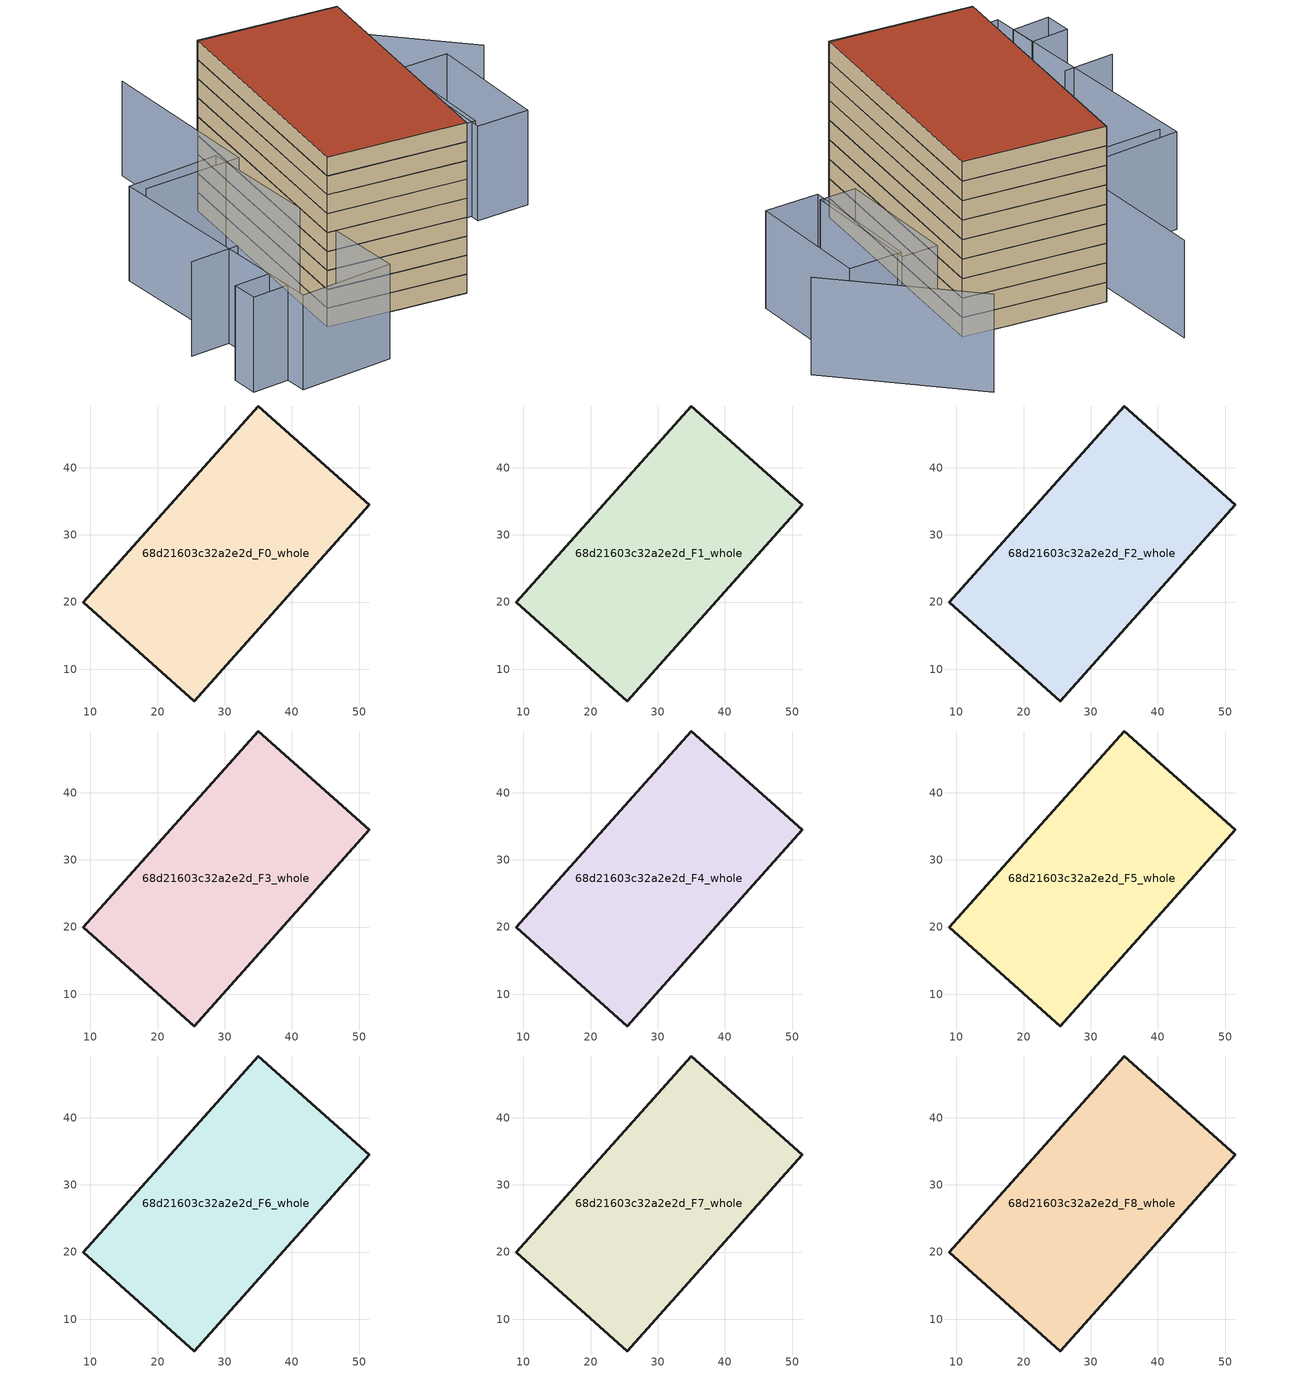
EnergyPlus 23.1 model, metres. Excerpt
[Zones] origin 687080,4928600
68d21603c32a2e2d_F0_whole
 floor ground (EU_floor_Construction): 25.44,5.26 51.48,34.5 35,49.18 8.96,19.95 z0
 wall outside (EU_wall_Construction): 8.96,19.95 35,49.18 51.48,34.5 25.44,5.26 8.96,19.95 z0:3
68d21603c32a2e2d_F1_whole
 floor to 68d21603c32a2e2d_F0_whole (EU_floor_Construction): 25.44,5.26 51.48,34.5 35,49.18 8.96,19.95 z3
 wall outside (EU_wall_Construction): 8.96,19.95 35,49.18 51.48,34.5 25.44,5.26 8.96,19.95 z3:6
68d21603c32a2e2d_F2_whole
 floor to 68d21603c32a2e2d_F1_whole (EU_floor_Construction): 25.44,5.26 51.48,34.5 35,49.18 8.96,19.95 z6
 wall outside (EU_wall_Construction): 8.96,19.95 35,49.18 51.48,34.5 25.44,5.26 8.96,19.95 z6:9
68d21603c32a2e2d_F3_whole
 floor to 68d21603c32a2e2d_F2_whole (EU_floor_Construction): 25.44,5.26 51.48,34.5 35,49.18 8.96,19.95 z9
 wall outside (EU_wall_Construction): 8.96,19.95 35,49.18 51.48,34.5 25.44,5.26 8.96,19.95 z9:12
68d21603c32a2e2d_F4_whole
 floor to 68d21603c32a2e2d_F3_whole (EU_floor_Construction): 25.44,5.26 51.48,34.5 35,49.18 8.96,19.95 z12
 wall outside (EU_wall_Construction): 8.96,19.95 35,49.18 51.48,34.5 25.44,5.26 8.96,19.95 z12:15
68d21603c32a2e2d_F5_whole
 floor to 68d21603c32a2e2d_F4_whole (EU_floor_Construction): 25.44,5.26 51.48,34.5 35,49.18 8.96,19.95 z15
 wall outside (EU_wall_Construction): 8.96,19.95 35,49.18 51.48,34.5 25.44,5.26 8.96,19.95 z15:18
68d21603c32a2e2d_F6_whole
 floor to 68d21603c32a2e2d_F5_whole (EU_floor_Construction): 25.44,5.26 51.48,34.5 35,49.18 8.96,19.95 z18
 wall outside (EU_wall_Construction): 8.96,19.95 35,49.18 51.48,34.5 25.44,5.26 8.96,19.95 z18:21
68d21603c32a2e2d_F7_whole
 floor to 68d21603c32a2e2d_F6_whole (EU_floor_Construction): 25.44,5.26 51.48,34.5 35,49.18 8.96,19.95 z21
 wall outside (EU_wall_Construction): 8.96,19.95 35,49.18 51.48,34.5 25.44,5.26 8.96,19.95 z21:24
68d21603c32a2e2d_F8_whole
 floor to 68d21603c32a2e2d_F7_whole (EU_floor_Construction): 25.44,5.26 51.48,34.5 35,49.18 8.96,19.95 z24
 wall outside (EU_wall_Construction): 8.96,19.95 35,49.18 51.48,34.5 25.44,5.26 8.96,19.95 z24:27
 roof outside (EU_roof_Construction): 51.48,34.5 25.44,5.26 8.96,19.95 35,49.18 z27
shading: 0.9,30.3 -5.75,34.62 / 40.99,62.69 25.5,39.41 / 25.5,39.41 12.21,48.25 / 68.8,19.13 64.72,44.03 / 64.71,23.15 53.01,6.58 / 53.01,6.58 46.09,11.47 / 46.09,11.47 57.78,28.04 / 57.78,28.04 64.71,23.15 / 42.82,15.66 54.34,31.91 / 54.34,31.91 59,28.6 / 59,28.6 47.47,12.36 / 47.47,12.36 42.82,15.66 / -10.33,26.37 -5.31,23.19 / -5.31,23.19 -7.61,19.56 / -7.61,19.56 -12.63,22.75 / -12.63,22.75 -10.33,26.37 / 3.28,8.45 -9.54,16.56 / -9.54,16.56 12.08,50.73 / 12.08,50.73 24.9,42.63 / 24.9,42.63 3.28,8.45 z0:15
[Building]
EU S2 Campaign: North Axis=0; Terrain=City; Solar Distribution=FullExterior
[Site:Location]
Bologna: Latitude=44.5; Longitude=11.25; Time Zone=1; Elevation=37
[SizingPeriod:WeatherFileDays]
AnnualSizingPeriod: Begin Month=1; Begin Day of Month=1; End Month=12; End Day of Month=31; Day of Week for Start Day=Monday; Use Weather File Daylight Saving Period=No; Use Weather File Rain and Snow Indicators=No
[MATERIAL]
EU_InternalMass_Material: Roughness=MediumRough; Thickness=0.1; Conductivity=1; Density=1800; Specific Heat=900; Thermal Absorptance=0.9; Solar Absorptance=0.7; Visible Absorptance=0.7
[MATERIAL:NOMASS] Roughness=MediumRough; Thermal Absorptance=0.9; Solar Absorptance=0.7; Visible Absorptance=0.7
Name | Thermal Resistance
EU_wall_NoMass | 0.905828
EU_roof_NoMass | 0.37593
EU_floor_NoMass | 0.67114
[CONSTRUCTION]
EU_wall_Construction: EU_wall_NoMass
EU_roof_Construction: EU_roof_NoMass
EU_floor_Construction: EU_floor_NoMass
EU_InternalMass_Construction: EU_InternalMass_Material
[ZONE] Type=1; Multiplier=1; Ceiling Height=autocalculate; Volume=2592.18; Floor Area=autocalculate; Part of Total Floor Area=Yes
68d21603c32a2e2d_F0_whole; 68d21603c32a2e2d_F1_whole; 68d21603c32a2e2d_F2_whole; 68d21603c32a2e2d_F3_whole; 68d21603c32a2e2d_F4_whole; 68d21603c32a2e2d_F5_whole; 68d21603c32a2e2d_F6_whole; 68d21603c32a2e2d_F7_whole; 68d21603c32a2e2d_F8_whole
[INTERNALMASS] Construction=EU_InternalMass_Construction; Surface Area=864.06
Name | Zone or ZoneList
68d21603c32a2e2d_F0_whole_EU_InternalMass | 68d21603c32a2e2d_F0_whole
68d21603c32a2e2d_F1_whole_EU_InternalMass | 68d21603c32a2e2d_F1_whole
68d21603c32a2e2d_F2_whole_EU_InternalMass | 68d21603c32a2e2d_F2_whole
68d21603c32a2e2d_F3_whole_EU_InternalMass | 68d21603c32a2e2d_F3_whole
68d21603c32a2e2d_F4_whole_EU_InternalMass | 68d21603c32a2e2d_F4_whole
68d21603c32a2e2d_F5_whole_EU_InternalMass | 68d21603c32a2e2d_F5_whole
68d21603c32a2e2d_F6_whole_EU_InternalMass | 68d21603c32a2e2d_F6_whole
68d21603c32a2e2d_F7_whole_EU_InternalMass | 68d21603c32a2e2d_F7_whole
68d21603c32a2e2d_F8_whole_EU_InternalMass | 68d21603c32a2e2d_F8_whole
[OTHEREQUIPMENT] Fuel Type=Electricity; Design Level Calculation Method=Watts/Area; Power per Zone Floor Area=1; Fraction Latent=0; Fraction Radiant=0; Fraction Lost=0; Carbon Dioxide Generation Rate=0; EndUse Subcategory=EU_Step8_InternalGains
Name | Zone or ZoneList or Space or SpaceList | Schedule
EU_Step8_InternalGain_68d21603c32a2e2d_F0_whole_f000 | 68d21603c32a2e2d_F0_whole | EU_Step8_GainSchedule_68d21603c32a2e2d_F0_whole_f000
EU_Step8_InternalGain_68d21603c32a2e2d_F1_whole_f000 | 68d21603c32a2e2d_F1_whole | EU_Step8_GainSchedule_68d21603c32a2e2d_F1_whole_f000
EU_Step8_InternalGain_68d21603c32a2e2d_F2_whole_f000 | 68d21603c32a2e2d_F2_whole | EU_Step8_GainSchedule_68d21603c32a2e2d_F2_whole_f000
EU_Step8_InternalGain_68d21603c32a2e2d_F3_whole_f000 | 68d21603c32a2e2d_F3_whole | EU_Step8_GainSchedule_68d21603c32a2e2d_F3_whole_f000
EU_Step8_InternalGain_68d21603c32a2e2d_F4_whole_f000 | 68d21603c32a2e2d_F4_whole | EU_Step8_GainSchedule_68d21603c32a2e2d_F4_whole_f000
EU_Step8_InternalGain_68d21603c32a2e2d_F5_whole_f000 | 68d21603c32a2e2d_F5_whole | EU_Step8_GainSchedule_68d21603c32a2e2d_F5_whole_f000
EU_Step8_InternalGain_68d21603c32a2e2d_F6_whole_f000 | 68d21603c32a2e2d_F6_whole | EU_Step8_GainSchedule_68d21603c32a2e2d_F6_whole_f000
EU_Step8_InternalGain_68d21603c32a2e2d_F7_whole_f000 | 68d21603c32a2e2d_F7_whole | EU_Step8_GainSchedule_68d21603c32a2e2d_F7_whole_f000
EU_Step8_InternalGain_68d21603c32a2e2d_F8_whole_f000 | 68d21603c32a2e2d_F8_whole | EU_Step8_GainSchedule_68d21603c32a2e2d_F8_whole_f000
[ZONEVENTILATION:DESIGNFLOWRATE] Schedule=EU_AlwaysOn; Design Flow Rate Calculation Method=AirChanges/Hour; Air Changes per Hour=0.73129; Ventilation Type=Natural; Fan Pressure Rise=0; Fan Total Efficiency=1; Constant Term Coefficient=1; Temperature Term Coefficient=0; Velocity Term Coefficient=0; Velocity Squared Term Coefficient=0; Minimum Indoor Temperature=-100; Maximum Indoor Temperature=100; Delta Temperature=-100; Minimum Outdoor Temperature=-100; Maximum Outdoor Temperature=100; Maximum Wind Speed=40
Name | Zone or ZoneList or Space or SpaceList
EU_ConstantAir_68d21603c32a2e2d_F0_whole | 68d21603c32a2e2d_F0_whole
EU_ConstantAir_68d21603c32a2e2d_F1_whole | 68d21603c32a2e2d_F1_whole
EU_ConstantAir_68d21603c32a2e2d_F2_whole | 68d21603c32a2e2d_F2_whole
EU_ConstantAir_68d21603c32a2e2d_F3_whole | 68d21603c32a2e2d_F3_whole
EU_ConstantAir_68d21603c32a2e2d_F4_whole | 68d21603c32a2e2d_F4_whole
EU_ConstantAir_68d21603c32a2e2d_F5_whole | 68d21603c32a2e2d_F5_whole
EU_ConstantAir_68d21603c32a2e2d_F6_whole | 68d21603c32a2e2d_F6_whole
EU_ConstantAir_68d21603c32a2e2d_F7_whole | 68d21603c32a2e2d_F7_whole
EU_ConstantAir_68d21603c32a2e2d_F8_whole | 68d21603c32a2e2d_F8_whole
[HVACTEMPLATE:THERMOSTAT] Constant Heating Setpoint=20; Constant Cooling Setpoint=50
EU_HeatOnly_68d21603c32a2e2d_F0_whole; EU_HeatOnly_68d21603c32a2e2d_F1_whole; EU_HeatOnly_68d21603c32a2e2d_F2_whole; EU_HeatOnly_68d21603c32a2e2d_F3_whole; EU_HeatOnly_68d21603c32a2e2d_F4_whole; EU_HeatOnly_68d21603c32a2e2d_F5_whole; EU_HeatOnly_68d21603c32a2e2d_F6_whole; EU_HeatOnly_68d21603c32a2e2d_F7_whole; EU_HeatOnly_68d21603c32a2e2d_F8_whole
[HVACTEMPLATE:ZONE:IDEALLOADSAIRSYSTEM] System Availability Schedule=EU_AlwaysOn; Maximum Heating Supply Air Temperature=50; Minimum Cooling Supply Air Temperature=13; Maximum Heating Supply Air Humidity Ratio=0.0156; Minimum Cooling Supply Air Humidity Ratio=0.0077; Heating Limit=NoLimit; Cooling Limit=NoLimit; Heating Availability Schedule=EU_AlwaysOn; Cooling Availability Schedule=EU_CoolingOff; Dehumidification Control Type=ConstantSensibleHeatRatio; Cooling Sensible Heat Ratio=0.7; Dehumidification Setpoint=60; Humidification Control Type=None; Humidification Setpoint=30; Outdoor Air Method=None; Outdoor Air Flow Rate per Person=0.00944; Outdoor Air Flow Rate per Zone Floor Area=0; Outdoor Air Flow Rate per Zone=0; Demand Controlled Ventilation Type=None; Outdoor Air Economizer Type=NoEconomizer; Heat Recovery Type=None; Sensible Heat Recovery Effectiveness=0.7; Latent Heat Recovery Effectiveness=0.65
Name | Template Thermostat
68d21603c32a2e2d_F0_whole | EU_HeatOnly_68d21603c32a2e2d_F0_whole
68d21603c32a2e2d_F1_whole | EU_HeatOnly_68d21603c32a2e2d_F1_whole
68d21603c32a2e2d_F2_whole | EU_HeatOnly_68d21603c32a2e2d_F2_whole
68d21603c32a2e2d_F3_whole | EU_HeatOnly_68d21603c32a2e2d_F3_whole
68d21603c32a2e2d_F4_whole | EU_HeatOnly_68d21603c32a2e2d_F4_whole
68d21603c32a2e2d_F5_whole | EU_HeatOnly_68d21603c32a2e2d_F5_whole
68d21603c32a2e2d_F6_whole | EU_HeatOnly_68d21603c32a2e2d_F6_whole
68d21603c32a2e2d_F7_whole | EU_HeatOnly_68d21603c32a2e2d_F7_whole
68d21603c32a2e2d_F8_whole | EU_HeatOnly_68d21603c32a2e2d_F8_whole
[SIZING:ZONE] Zone Cooling Design Supply Air Temperature Input Method=SupplyAirTemperature; Zone Cooling Design Supply Air Temperature=13; Zone Heating Design Supply Air Temperature Input Method=SupplyAirTemperature; Zone Heating Design Supply Air Temperature=50; Zone Cooling Design Supply Air Humidity Ratio=0.008; Zone Heating Design Supply Air Humidity Ratio=0.008; Cooling Design Air Flow Method=DesignDay; Cooling Design Air Flow Rate=0; Cooling Minimum Air Flow per Zone Floor Area=0.000762; Cooling Minimum Air Flow=0; Cooling Minimum Air Flow Fraction=0.2; Heating Design Air Flow Method=DesignDay; Heating Design Air Flow Rate=0; Heating Maximum Air Flow per Zone Floor Area=0.002032; Heating Maximum Air Flow=0.141576; Heating Maximum Air Flow Fraction=0.3; Account for Dedicated Outdoor Air System=No; Dedicated Outdoor Air System Control Strategy=NeutralSupplyAir; Dedicated Outdoor Air Low Setpoint Temperature for Design=autosize; Dedicated Outdoor Air High Setpoint Temperature for Design=autosize; Zone Load Sizing Method=Sensible Load Only No Latent Load; Zone Latent Cooling Design Supply Air Humidity Ratio Input Method=HumidityRatioDifference; Zone Cooling Design Supply Air Humidity Ratio Difference=0.005; Zone Latent Heating Design Supply Air Humidity Ratio Input Method=HumidityRatioDifference; Zone Humidification Design Supply Air Humidity Ratio Difference=0.005
68d21603c32a2e2d_F0_whole; 68d21603c32a2e2d_F1_whole; 68d21603c32a2e2d_F2_whole; 68d21603c32a2e2d_F3_whole; 68d21603c32a2e2d_F4_whole; 68d21603c32a2e2d_F5_whole; 68d21603c32a2e2d_F6_whole; 68d21603c32a2e2d_F7_whole; 68d21603c32a2e2d_F8_whole
[SCHEDULE:CONSTANT]
Name | Hourly Value
EU_AlwaysOn | 1
EU_CoolingOff | 0
[SCHEDULE:FILE] Column Number=1; Rows to Skip at Top=0; Number of Hours of Data=8760; Column Separator=Comma; Interpolate to Timestep=No; Minutes per Item=60; Adjust Schedule for Daylight Savings=Yes
Name | File
EU_Step8_GainSchedule_68d21603c32a2e2d_F0_whole_f000 | ../../schedules/68d21603c32a2e2d/68d21603c32a2e2d_F0_whole_f000_gain.csv
EU_Step8_GainSchedule_68d21603c32a2e2d_F1_whole_f000 | ../../schedules/68d21603c32a2e2d/68d21603c32a2e2d_F1_whole_f000_gain.csv
EU_Step8_GainSchedule_68d21603c32a2e2d_F2_whole_f000 | ../../schedules/68d21603c32a2e2d/68d21603c32a2e2d_F2_whole_f000_gain.csv
EU_Step8_GainSchedule_68d21603c32a2e2d_F3_whole_f000 | ../../schedules/68d21603c32a2e2d/68d21603c32a2e2d_F3_whole_f000_gain.csv
EU_Step8_GainSchedule_68d21603c32a2e2d_F4_whole_f000 | ../../schedules/68d21603c32a2e2d/68d21603c32a2e2d_F4_whole_f000_gain.csv
EU_Step8_GainSchedule_68d21603c32a2e2d_F5_whole_f000 | ../../schedules/68d21603c32a2e2d/68d21603c32a2e2d_F5_whole_f000_gain.csv
EU_Step8_GainSchedule_68d21603c32a2e2d_F6_whole_f000 | ../../schedules/68d21603c32a2e2d/68d21603c32a2e2d_F6_whole_f000_gain.csv
EU_Step8_GainSchedule_68d21603c32a2e2d_F7_whole_f000 | ../../schedules/68d21603c32a2e2d/68d21603c32a2e2d_F7_whole_f000_gain.csv
EU_Step8_GainSchedule_68d21603c32a2e2d_F8_whole_f000 | ../../schedules/68d21603c32a2e2d/68d21603c32a2e2d_F8_whole_f000_gain.csv
